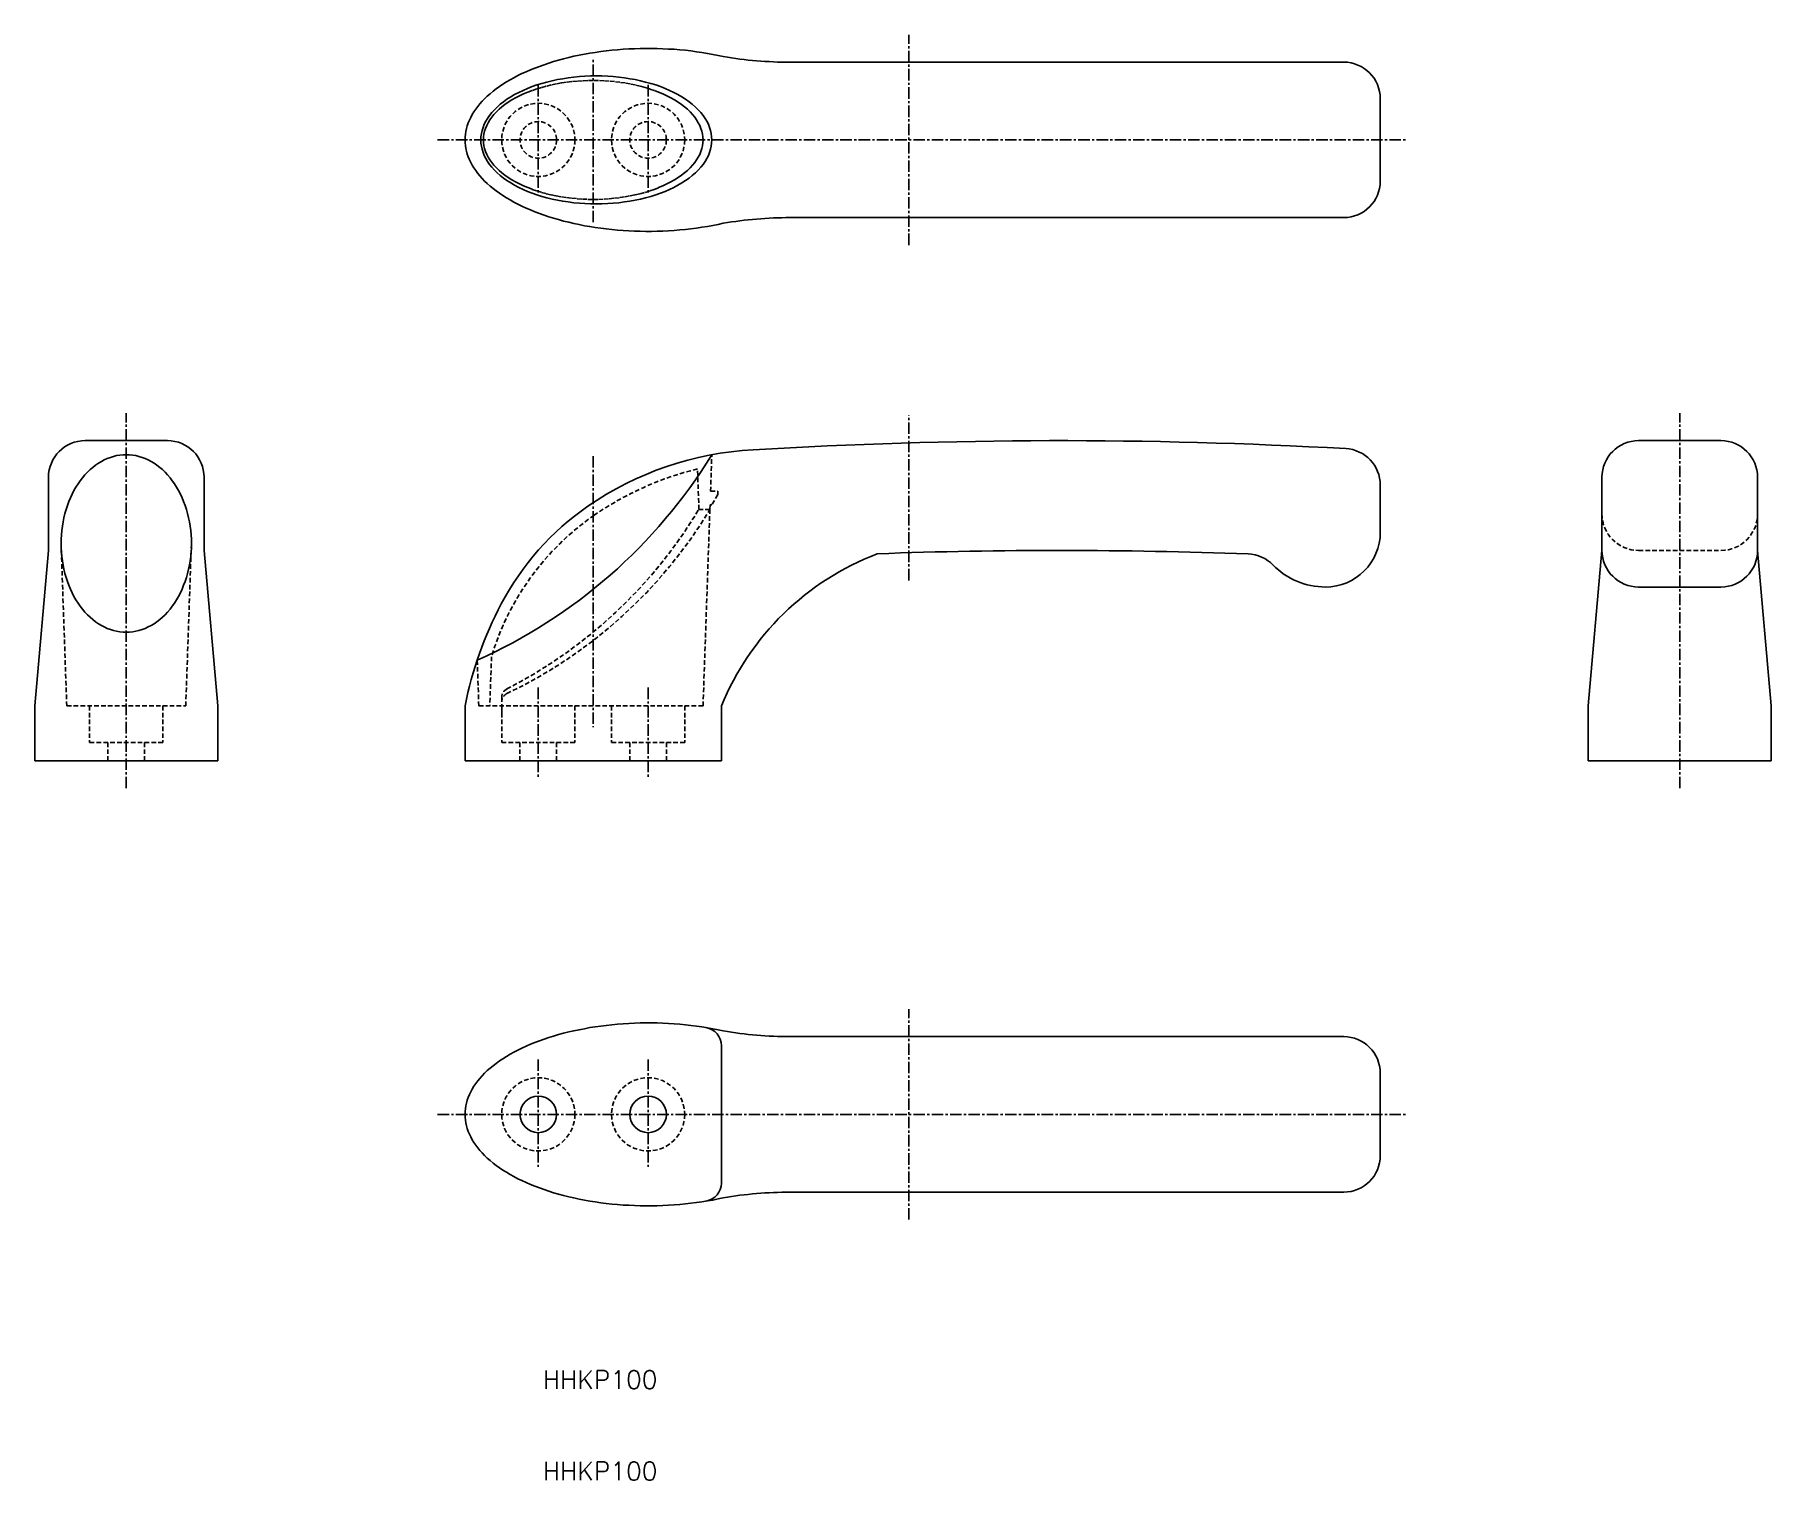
# Model space of a CAD drawing. Extents: x -46 to 144, y 10 to 168.
import ezdxf

# ---------------------------------------------------------------- set-up
doc = ezdxf.new("R2010")
doc.units = 0
doc.linetypes.add('CENTER', pattern=[2, 1.25, -0.25, 0.25, -0.25])
doc.linetypes.add('DASHED', pattern=[0.75, 0.5, -0.25])
doc.layers.get('0').update_dxf_attribs({"linetype": 'CONTINUOUS'})
doc.layers.add('CENTER', color=1, linetype='CENTER')
doc.styles.get("Standard").update_dxf_attribs({"font": 'txt.shx'})

msp = doc.modelspace()

# ---------------------------------------------------------------- linework, layer by layer
at = {"color": 7, "linetype": 'CONTINUOUS'}
for p, q in [((97.5, 165.03), (37.02, 165.03)), ((101.5, 152.03), (101.5, 161.03)), ((97.5, 148.03), (37.02, 148.03)), ((-31.02, 123.65), (-40.02, 123.65)), ((138.72, 123.65), (129.72, 123.65)), ((-44.02, 111.65), (-44.02, 119.65)), ((-27.02, 111.65), (-27.02, 119.65)), ((125.72, 111.65), (125.72, 119.65)), ((142.72, 111.65), (142.72, 119.65)), ((101.5, 113.65), (101.5, 118.79)), ((-45.52, 94.65), (-44.02, 111.65)), ((-25.52, 94.65), (-27.02, 111.65)), ((124.22, 94.65), (125.72, 111.65)), ((144.22, 94.65), (142.72, 111.65)), ((129.72, 107.65), (138.72, 107.65)), ((-45.52, 88.65), (-45.52, 94.65)), ((-25.52, 88.65), (-25.52, 94.65)), ((1.5, 88.65), (1.5, 94.65)), ((29.5, 88.65), (29.5, 94.65)), ((124.22, 88.65), (124.22, 94.65)), ((144.22, 88.65), (144.22, 94.65)), ((-45.52, 88.65), (-25.52, 88.65)), ((1.5, 88.65), (29.5, 88.65)), ((124.22, 88.65), (144.22, 88.65)), ((29.5, 57.51), (29.5, 42.49)), ((97.5, 58.5), (37.02, 58.5)), ((101.5, 45.5), (101.5, 54.5)), ((97.5, 41.5), (37.02, 41.5))]:
    msp.add_line(p, q, dxfattribs=at)
at = {"color": 3, "linetype": 'DASHED'}
for p, q in [((28.32, 118.12), (28.46, 122.11)), ((27.05, 116.12), (26.89, 120.55)), ((28.32, 118.12), (29.12, 118.12)), ((29.12, 117.77), (28.45, 116.62)), ((29.12, 118.12), (29.12, 117.77)), ((28.25, 116.12), (27.05, 116.12)), ((27.5, 94.65), (28.25, 116.12)), ((28.25, 116.12), (28.27, 116.62)), ((28.27, 116.62), (28.45, 116.62)), ((-42.02, 94.65), (-42.64, 112.27)), ((-29.02, 94.65), (-28.41, 112.27)), ((129.72, 111.65), (138.72, 111.65)), ((2.83, 99.65), (3, 94.65)), ((4.39, 100.03), (4.2, 94.65)), ((5.5, 95.6), (5.5, 93.58)), ((-42.02, 94.65), (-29.02, 94.65)), ((-39.52, 94.65), (-39.52, 90.65)), ((-31.52, 94.65), (-31.52, 90.65)), ((3, 94.65), (27.5, 94.65)), ((5.5, 94.65), (5.5, 90.65)), ((13.5, 94.65), (13.5, 90.65)), ((17.5, 94.65), (17.5, 90.65)), ((25.5, 94.65), (25.5, 90.65)), ((-39.52, 90.65), (-31.52, 90.65)), ((-37.52, 88.65), (-37.52, 90.65)), ((-33.52, 88.65), (-33.52, 90.65)), ((5.5, 90.65), (13.5, 90.65)), ((7.5, 88.65), (7.5, 90.65)), ((11.5, 88.65), (11.5, 90.65)), ((17.5, 90.65), (25.5, 90.65)), ((19.5, 88.65), (19.5, 90.65)), ((23.5, 88.65), (23.5, 90.65))]:
    msp.add_line(p, q, dxfattribs=at)
at = {"linetype": 'CONTINUOUS'}
for points in [[(29.71, 147.41, 0), (29.14, 147.28, 0), (28.56, 147.17, 0), (27.98, 147.06, 0), (27.38, 146.97, 0), (26.79, 146.88, 0), (26.18, 146.81, 0), (25.57, 146.74, 0), (24.96, 146.68, 0), (24.35, 146.63, 0), (23.73, 146.59, 0), (23.11, 146.56, 0), (22.49, 146.54, 0), (21.86, 146.53, 0), (21.24, 146.53, 0), (20.62, 146.54, 0), (20, 146.56, 0), (19.38, 146.58, 0), (18.76, 146.62, 0), (18.14, 146.67, 0), (17.53, 146.73, 0), (16.92, 146.79, 0), (16.32, 146.87, 0), (15.72, 146.95, 0), (15.12, 147.05, 0), (14.54, 147.15, 0), (13.95, 147.27, 0), (13.38, 147.39, 0), (12.82, 147.52, 0), (12.26, 147.66, 0), (11.71, 147.81, 0), (11.17, 147.96, 0), (10.64, 148.13, 0), (10.13, 148.3, 0), (9.62, 148.48, 0), (9.12, 148.67, 0), (8.64, 148.87, 0), (8.17, 149.07, 0), (7.71, 149.28, 0), (7.27, 149.5, 0), (6.84, 149.73, 0), (6.42, 149.96, 0), (6.02, 150.2, 0), (5.63, 150.44, 0), (5.26, 150.69, 0), (4.9, 150.95, 0), (4.56, 151.21, 0), (4.24, 151.47, 0), (3.93, 151.75, 0), (3.64, 152.02, 0), (3.37, 152.3, 0), (3.12, 152.59, 0), (2.88, 152.87, 0), (2.66, 153.17, 0), (2.46, 153.46, 0), (2.28, 153.76, 0), (2.12, 154.06, 0), (1.97, 154.36, 0), (1.85, 154.67, 0), (1.74, 154.97, 0), (1.66, 155.28, 0), (1.59, 155.59, 0), (1.54, 155.9, 0), (1.51, 156.22, 0), (1.5, 156.53, 0), (1.51, 156.84, 0), (1.54, 157.15, 0), (1.59, 157.46, 0), (1.66, 157.77, 0), (1.74, 158.08, 0), (1.85, 158.38, 0), (1.97, 158.69, 0), (2.12, 158.99, 0), (2.28, 159.29, 0), (2.46, 159.59, 0), (2.66, 159.89, 0), (2.88, 160.18, 0), (3.12, 160.47, 0), (3.37, 160.75, 0), (3.64, 161.03, 0), (3.93, 161.31, 0), (4.24, 161.58, 0), (4.56, 161.84, 0), (4.9, 162.11, 0), (5.26, 162.36, 0), (5.63, 162.61, 0), (6.02, 162.86, 0), (6.42, 163.09, 0), (6.84, 163.33, 0), (7.27, 163.55, 0), (7.71, 163.77, 0), (8.17, 163.98, 0), (8.64, 164.19, 0), (9.12, 164.38, 0), (9.62, 164.57, 0), (10.13, 164.75, 0), (10.64, 164.93, 0), (11.17, 165.09, 0), (11.71, 165.25, 0), (12.26, 165.4, 0), (12.82, 165.53, 0), (13.38, 165.67, 0), (13.95, 165.79, 0), (14.54, 165.9, 0), (15.12, 166, 0), (15.72, 166.1, 0), (16.32, 166.19, 0), (16.92, 166.26, 0), (17.53, 166.33, 0), (18.14, 166.38, 0), (18.76, 166.43, 0), (19.38, 166.47, 0), (20, 166.5, 0), (20.62, 166.52, 0), (21.24, 166.53, 0), (21.86, 166.53, 0), (22.49, 166.51, 0), (23.11, 166.49, 0), (23.73, 166.46, 0), (24.35, 166.43, 0), (24.96, 166.38, 0), (25.57, 166.32, 0), (26.18, 166.25, 0), (26.79, 166.17, 0), (27.38, 166.08, 0), (27.98, 165.99, 0), (28.56, 165.88, 0), (29.14, 165.77, 0), (29.71, 165.64, 0)], [(3.22, 156.53, 0), (3.23, 156.18, 0), (3.28, 155.84, 0), (3.36, 155.5, 0), (3.46, 155.16, 0), (3.6, 154.83, 0), (3.76, 154.5, 0), (3.96, 154.17, 0), (4.18, 153.85, 0), (4.43, 153.53, 0), (4.71, 153.23, 0), (5.01, 152.93, 0), (5.35, 152.64, 0), (5.7, 152.36, 0), (6.08, 152.09, 0), (6.49, 151.83, 0), (6.91, 151.58, 0), (7.36, 151.34, 0), (7.83, 151.12, 0), (8.32, 150.9, 0), (8.83, 150.71, 0), (9.35, 150.52, 0), (9.89, 150.35, 0), (10.44, 150.2, 0), (11.01, 150.06, 0), (11.59, 149.94, 0), (12.18, 149.83, 0), (12.77, 149.74, 0), (13.38, 149.66, 0), (13.99, 149.6, 0), (14.6, 149.56, 0), (15.22, 149.53, 0), (15.84, 149.53, 0), (16.46, 149.53, 0), (17.08, 149.56, 0), (17.69, 149.6, 0), (18.3, 149.66, 0), (18.91, 149.74, 0), (19.5, 149.83, 0), (20.09, 149.94, 0), (20.67, 150.06, 0), (21.23, 150.2, 0), (21.79, 150.35, 0), (22.33, 150.52, 0), (22.85, 150.71, 0), (23.36, 150.9, 0), (23.84, 151.12, 0), (24.31, 151.34, 0), (24.76, 151.58, 0), (25.19, 151.83, 0), (25.59, 152.09, 0), (25.98, 152.36, 0), (26.33, 152.64, 0), (26.66, 152.93, 0), (26.97, 153.23, 0), (27.25, 153.53, 0), (27.5, 153.85, 0), (27.72, 154.17, 0), (27.92, 154.5, 0), (28.08, 154.83, 0), (28.22, 155.16, 0), (28.32, 155.5, 0), (28.4, 155.84, 0), (28.44, 156.18, 0), (28.46, 156.53, 0), (28.44, 156.87, 0), (28.4, 157.21, 0), (28.32, 157.55, 0), (28.22, 157.89, 0), (28.08, 158.23, 0), (27.92, 158.56, 0), (27.72, 158.88, 0), (27.5, 159.21, 0), (27.25, 159.52, 0), (26.97, 159.83, 0), (26.66, 160.12, 0), (26.33, 160.42, 0), (25.98, 160.7, 0), (25.59, 160.97, 0), (25.19, 161.23, 0), (24.76, 161.48, 0), (24.31, 161.71, 0), (23.84, 161.94, 0), (23.36, 162.15, 0), (22.85, 162.35, 0), (22.33, 162.53, 0), (21.79, 162.7, 0), (21.23, 162.85, 0), (20.67, 162.99, 0), (20.09, 163.12, 0), (19.5, 163.22, 0), (18.91, 163.32, 0), (18.3, 163.39, 0), (17.69, 163.45, 0), (17.08, 163.49, 0), (16.46, 163.52, 0), (15.84, 163.53, 0), (15.22, 163.52, 0), (14.6, 163.49, 0), (13.99, 163.45, 0), (13.38, 163.39, 0), (12.77, 163.32, 0), (12.18, 163.22, 0), (11.59, 163.12, 0), (11.01, 162.99, 0), (10.44, 162.85, 0), (9.89, 162.7, 0), (9.35, 162.53, 0), (8.83, 162.35, 0), (8.32, 162.15, 0), (7.83, 161.94, 0), (7.36, 161.71, 0), (6.91, 161.48, 0), (6.49, 161.23, 0), (6.08, 160.97, 0), (5.7, 160.7, 0), (5.35, 160.42, 0), (5.01, 160.12, 0), (4.71, 159.83, 0), (4.43, 159.52, 0), (4.18, 159.21, 0), (3.96, 158.88, 0), (3.76, 158.56, 0), (3.6, 158.23, 0), (3.46, 157.89, 0), (3.36, 157.55, 0), (3.28, 157.21, 0), (3.23, 156.87, 0), (3.22, 156.53, 0)], [(29.71, 59.12, 0), (29.14, 59.24, 0), (28.56, 59.36, 0), (27.98, 59.46, 0), (27.38, 59.56, 0), (26.79, 59.64, 0), (26.18, 59.72, 0), (25.57, 59.79, 0), (24.96, 59.85, 0), (24.35, 59.9, 0), (23.73, 59.94, 0), (23.11, 59.97, 0), (22.49, 59.99, 0), (21.86, 60, 0), (21.24, 60, 0), (20.62, 59.99, 0), (20, 59.97, 0), (19.38, 59.94, 0), (18.76, 59.91, 0), (18.14, 59.86, 0), (17.53, 59.8, 0), (16.92, 59.73, 0), (16.32, 59.66, 0), (15.72, 59.57, 0), (15.12, 59.48, 0), (14.54, 59.37, 0), (13.95, 59.26, 0), (13.38, 59.14, 0), (12.82, 59.01, 0), (12.26, 58.87, 0), (11.71, 58.72, 0), (11.17, 58.56, 0), (10.64, 58.4, 0), (10.13, 58.23, 0), (9.62, 58.04, 0), (9.12, 57.86, 0), (8.64, 57.66, 0), (8.17, 57.45, 0), (7.71, 57.24, 0), (7.27, 57.03, 0), (6.84, 56.8, 0), (6.42, 56.57, 0), (6.02, 56.33, 0), (5.63, 56.09, 0), (5.26, 55.84, 0), (4.9, 55.58, 0), (4.56, 55.32, 0), (4.24, 55.05, 0), (3.93, 54.78, 0), (3.64, 54.51, 0), (3.37, 54.22, 0), (3.12, 53.94, 0), (2.88, 53.65, 0), (2.66, 53.36, 0), (2.46, 53.07, 0), (2.28, 52.77, 0), (2.12, 52.47, 0), (1.97, 52.16, 0), (1.85, 51.86, 0), (1.74, 51.55, 0), (1.66, 51.24, 0), (1.59, 50.93, 0), (1.54, 50.62, 0), (1.51, 50.31, 0), (1.5, 50, 0), (1.51, 49.69, 0), (1.54, 49.38, 0), (1.59, 49.07, 0), (1.66, 48.76, 0), (1.74, 48.45, 0), (1.85, 48.14, 0), (1.97, 47.84, 0), (2.12, 47.53, 0), (2.28, 47.23, 0), (2.46, 46.93, 0), (2.66, 46.64, 0), (2.88, 46.35, 0), (3.12, 46.06, 0), (3.37, 45.78, 0), (3.64, 45.49, 0), (3.93, 45.22, 0), (4.24, 44.95, 0), (4.56, 44.68, 0), (4.9, 44.42, 0), (5.26, 44.16, 0), (5.63, 43.91, 0), (6.02, 43.67, 0), (6.42, 43.43, 0), (6.84, 43.2, 0), (7.27, 42.97, 0), (7.71, 42.76, 0), (8.17, 42.55, 0), (8.64, 42.34, 0), (9.12, 42.14, 0), (9.62, 41.96, 0), (10.13, 41.77, 0), (10.64, 41.6, 0), (11.17, 41.44, 0), (11.71, 41.28, 0), (12.26, 41.13, 0), (12.82, 40.99, 0), (13.38, 40.86, 0), (13.95, 40.74, 0), (14.54, 40.63, 0), (15.12, 40.52, 0), (15.72, 40.43, 0), (16.32, 40.34, 0), (16.92, 40.27, 0), (17.53, 40.2, 0), (18.14, 40.14, 0), (18.76, 40.09, 0), (19.38, 40.06, 0), (20, 40.03, 0), (20.62, 40.01, 0), (21.24, 40, 0), (21.86, 40, 0), (22.49, 40.01, 0), (23.11, 40.03, 0), (23.73, 40.06, 0), (24.35, 40.1, 0), (24.96, 40.15, 0), (25.57, 40.21, 0), (26.18, 40.28, 0), (26.79, 40.36, 0), (27.38, 40.44, 0), (27.98, 40.54, 0), (28.56, 40.64, 0), (29.14, 40.76, 0), (29.71, 40.88, 0)]]:
    msp.add_polyline3d(points, dxfattribs=at)
at = {"color": 3, "linetype": 'DASHED'}
msp.add_polyline3d([(3.5, 156.53, 0), (3.51, 156.21, 0), (3.56, 155.89, 0), (3.63, 155.57, 0), (3.73, 155.26, 0), (3.86, 154.95, 0), (4.02, 154.64, 0), (4.2, 154.34, 0), (4.41, 154.04, 0), (4.65, 153.75, 0), (4.92, 153.46, 0), (5.21, 153.19, 0), (5.52, 152.91, 0), (5.86, 152.66, 0), (6.22, 152.4, 0), (6.61, 152.16, 0), (7.01, 151.93, 0), (7.44, 151.71, 0), (7.89, 151.5, 0), (8.35, 151.31, 0), (8.83, 151.12, 0), (9.33, 150.95, 0), (9.84, 150.79, 0), (10.37, 150.65, 0), (10.91, 150.52, 0), (11.46, 150.41, 0), (12.02, 150.31, 0), (12.58, 150.22, 0), (13.16, 150.15, 0), (13.74, 150.1, 0), (14.32, 150.06, 0), (14.91, 150.03, 0), (15.5, 150.03, 0), (16.09, 150.03, 0), (16.68, 150.06, 0), (17.26, 150.1, 0), (17.84, 150.15, 0), (18.42, 150.22, 0), (18.98, 150.31, 0), (19.54, 150.41, 0), (20.09, 150.52, 0), (20.63, 150.65, 0), (21.16, 150.79, 0), (21.67, 150.95, 0), (22.17, 151.12, 0), (22.65, 151.31, 0), (23.11, 151.5, 0), (23.56, 151.71, 0), (23.99, 151.93, 0), (24.39, 152.16, 0), (24.78, 152.4, 0), (25.14, 152.66, 0), (25.48, 152.91, 0), (25.79, 153.19, 0), (26.08, 153.46, 0), (26.35, 153.75, 0), (26.59, 154.04, 0), (26.8, 154.34, 0), (26.98, 154.64, 0), (27.14, 154.95, 0), (27.27, 155.26, 0), (27.37, 155.57, 0), (27.44, 155.89, 0), (27.49, 156.21, 0), (27.5, 156.53, 0), (27.49, 156.85, 0), (27.44, 157.16, 0), (27.37, 157.48, 0), (27.27, 157.79, 0), (27.14, 158.11, 0), (26.98, 158.41, 0), (26.8, 158.72, 0), (26.59, 159.01, 0), (26.35, 159.31, 0), (26.08, 159.59, 0), (25.79, 159.87, 0), (25.48, 160.14, 0), (25.14, 160.4, 0), (24.78, 160.65, 0), (24.39, 160.89, 0), (23.99, 161.12, 0), (23.56, 161.34, 0), (23.11, 161.55, 0), (22.65, 161.75, 0), (22.17, 161.93, 0), (21.67, 162.1, 0), (21.16, 162.26, 0), (20.63, 162.4, 0), (20.09, 162.53, 0), (19.54, 162.65, 0), (18.98, 162.75, 0), (18.42, 162.83, 0), (17.84, 162.9, 0), (17.26, 162.96, 0), (16.68, 163, 0), (16.09, 163.02, 0), (15.5, 163.03, 0), (14.91, 163.02, 0), (14.32, 163, 0), (13.74, 162.96, 0), (13.16, 162.9, 0), (12.58, 162.83, 0), (12.02, 162.75, 0), (11.46, 162.65, 0), (10.91, 162.53, 0), (10.37, 162.4, 0), (9.84, 162.26, 0), (9.33, 162.1, 0), (8.83, 161.93, 0), (8.35, 161.75, 0), (7.89, 161.55, 0), (7.44, 161.34, 0), (7.01, 161.12, 0), (6.61, 160.89, 0), (6.22, 160.65, 0), (5.86, 160.4, 0), (5.52, 160.14, 0), (5.21, 159.87, 0), (4.92, 159.59, 0), (4.65, 159.31, 0), (4.41, 159.01, 0), (4.2, 158.72, 0), (4.02, 158.41, 0), (3.86, 158.11, 0), (3.73, 157.79, 0), (3.63, 157.48, 0), (3.56, 157.16, 0), (3.51, 156.85, 0), (3.5, 156.53, 0)], dxfattribs=at)
at = {"color": 7, "linetype": 'CONTINUOUS'}
msp.add_polyline3d([(-35.52, 122.11, 0), (-35.87, 122.1, 0), (-36.22, 122.07, 0), (-36.57, 122.01, 0), (-36.91, 121.93, 0), (-37.25, 121.82, 0), (-37.59, 121.7, 0), (-37.92, 121.55, 0), (-38.24, 121.38, 0), (-38.56, 121.18, 0), (-38.88, 120.97, 0), (-39.18, 120.73, 0), (-39.48, 120.48, 0), (-39.76, 120.21, 0), (-40.04, 119.91, 0), (-40.3, 119.6, 0), (-40.55, 119.27, 0), (-40.79, 118.93, 0), (-41.02, 118.57, 0), (-41.24, 118.19, 0), (-41.44, 117.8, 0), (-41.63, 117.4, 0), (-41.8, 116.99, 0), (-41.95, 116.56, 0), (-42.1, 116.13, 0), (-42.22, 115.68, 0), (-42.33, 115.23, 0), (-42.42, 114.77, 0), (-42.5, 114.31, 0), (-42.56, 113.84, 0), (-42.6, 113.36, 0), (-42.63, 112.89, 0), (-42.64, 112.41, 0), (-42.63, 111.94, 0), (-42.6, 111.46, 0), (-42.56, 110.99, 0), (-42.5, 110.52, 0), (-42.42, 110.06, 0), (-42.33, 109.6, 0), (-42.22, 109.14, 0), (-42.1, 108.7, 0), (-41.95, 108.27, 0), (-41.8, 107.84, 0), (-41.63, 107.43, 0), (-41.44, 107.02, 0), (-41.24, 106.63, 0), (-41.02, 106.26, 0), (-40.79, 105.9, 0), (-40.55, 105.55, 0), (-40.3, 105.22, 0), (-40.04, 104.91, 0), (-39.76, 104.62, 0), (-39.48, 104.35, 0), (-39.18, 104.09, 0), (-38.88, 103.86, 0), (-38.56, 103.64, 0), (-38.24, 103.45, 0), (-37.92, 103.28, 0), (-37.59, 103.13, 0), (-37.25, 103, 0), (-36.91, 102.9, 0), (-36.57, 102.82, 0), (-36.22, 102.76, 0), (-35.87, 102.72, 0), (-35.52, 102.71, 0), (-35.17, 102.72, 0), (-34.82, 102.76, 0), (-34.48, 102.82, 0), (-34.13, 102.9, 0), (-33.79, 103, 0), (-33.46, 103.13, 0), (-33.12, 103.28, 0), (-32.8, 103.45, 0), (-32.48, 103.64, 0), (-32.17, 103.86, 0), (-31.86, 104.09, 0), (-31.57, 104.35, 0), (-31.28, 104.62, 0), (-31.01, 104.91, 0), (-30.74, 105.22, 0), (-30.49, 105.55, 0), (-30.25, 105.9, 0), (-30.02, 106.26, 0), (-29.81, 106.63, 0), (-29.61, 107.02, 0), (-29.42, 107.43, 0), (-29.25, 107.84, 0), (-29.09, 108.27, 0), (-28.95, 108.7, 0), (-28.82, 109.14, 0), (-28.71, 109.6, 0), (-28.62, 110.06, 0), (-28.54, 110.52, 0), (-28.48, 110.99, 0), (-28.44, 111.46, 0), (-28.41, 111.94, 0), (-28.41, 112.41, 0), (-28.41, 112.89, 0), (-28.44, 113.36, 0), (-28.48, 113.84, 0), (-28.54, 114.31, 0), (-28.62, 114.77, 0), (-28.71, 115.23, 0), (-28.82, 115.68, 0), (-28.95, 116.13, 0), (-29.09, 116.56, 0), (-29.25, 116.99, 0), (-29.42, 117.4, 0), (-29.61, 117.8, 0), (-29.81, 118.19, 0), (-30.02, 118.57, 0), (-30.25, 118.93, 0), (-30.49, 119.27, 0), (-30.74, 119.6, 0), (-31.01, 119.91, 0), (-31.28, 120.21, 0), (-31.57, 120.48, 0), (-31.86, 120.73, 0), (-32.17, 120.97, 0), (-32.48, 121.18, 0), (-32.8, 121.38, 0), (-33.12, 121.55, 0), (-33.46, 121.7, 0), (-33.79, 121.82, 0), (-34.13, 121.93, 0), (-34.48, 122.01, 0), (-34.82, 122.07, 0), (-35.17, 122.1, 0), (-35.52, 122.11, 0)], dxfattribs=at)
at = {"color": 3, "linetype": 'DASHED'}
for centre, radius in [((9.5, 156.53), 4), ((21.5, 156.53), 4), ((9.5, 156.53), 2), ((21.5, 156.53), 2), ((9.5, 50), 4), ((21.5, 50), 4)]:
    msp.add_circle(centre, radius, dxfattribs=at)
at = {"color": 7, "linetype": 'CONTINUOUS'}
for centre in [(9.5, 50), (21.5, 50)]:
    msp.add_circle(centre, 2, dxfattribs=at)
for centre, radius, start, end in [((37.02, 208.57), 43.55, 260.3383, 270), ((97.5, 161.03), 4, 0, 90), ((97.5, 152.03), 4, 270, 0), ((37.02, 104.48), 43.55, 90, 99.6617), ((-40.02, 119.65), 4, 90, 180), ((-31.02, 119.65), 4, 0, 90), ((66.49, -438.15), 561.8, 86.8135, 93.4191), ((129.72, 119.65), 4, 90, 180), ((138.72, 119.65), 4, 0, 90), ((-20.51, 152.13), 57.43, 293.968, 328.4886), ((34.84, 87.7), 35, 93.0253, 124.6907), ((97.5, 118.79), 4, 0, 86.8135), ((31.99, 91.81), 30, 124.6907, 152.2018), ((95.5, 113.65), 6, 270, 0), ((57.26, 83.27), 30, 110.9443, 157.707), ((66.49, -438.15), 549.8, 87.8561, 92.0806), ((86.91, 107.27), 4, 44.307, 87.8561), ((95.5, 115.65), 8, 224.307, 270), ((129.72, 111.65), 4, 180, 270), ((138.72, 111.65), 4, 270, 0), ((41.78, 86.65), 41.07, 152.2018, 168.7641), ((37.02, 102.05), 43.55, 260.3383, 270), ((97.5, 54.5), 4, 0, 90), ((97.5, 45.5), 4, 270, 0), ((37.02, -2.05), 43.55, 90, 99.6617)]:
    msp.add_arc(centre, radius, start, end, dxfattribs=at)
at = {"color": 3, "linetype": 'DASHED'}
for centre, radius, start, end in [((34.84, 87.7), 33.8, 103.5891, 124.6907), ((-17.82, 143.07), 52.33, 297.1423, 329.0136), ((-16.33, 142.97), 52.04, 295.4892, 328.9304), ((31.99, 91.81), 28.8, 124.6907, 163.4193), ((129.72, 115.65), 4, 180, 270), ((138.72, 115.65), 4, 270, 0), ((6.5, 95.6), 1, 116.2176, 180), ((6.5, 95.09), 1, 115.4892, 180)]:
    msp.add_arc(centre, radius, start, end, dxfattribs=at)
at = {"linetype": 'CONTINUOUS'}
for centre, start, end in [((27.5, 57.51), 0, 80.5303), ((27.5, 42.49), 279.4697, 0)]:
    msp.add_arc(centre, 2, start, end, dxfattribs=at)
at = {"layer": 'CENTER', "color": 1, "linetype": 'CENTER'}
for p, q in [((50, 145.03), (50, 168.03)), ((15.5, 147.53), (15.5, 165.53)), ((9.5, 162.53), (9.5, 150.53)), ((21.5, 162.53), (21.5, 150.53)), ((-1.5, 156.53), (104.5, 156.53)), ((-35.52, 85.65), (-35.52, 126.65)), ((50, 108.38), (50, 126.41)), ((134.22, 85.65), (134.22, 126.65)), ((15.5, 121.95), (15.5, 92.32)), ((9.5, 96.65), (9.5, 86.65)), ((21.5, 96.65), (21.5, 86.65)), ((50, 38.5), (50, 61.5)), ((9.5, 56), (9.5, 44)), ((21.5, 56), (21.5, 44)), ((-1.5, 50), (104.5, 50))]:
    msp.add_line(p, q, dxfattribs=at)

# ---------------------------------------------------------------- texts
at = {"color": 7, "linetype": 'CONTINUOUS'}
for p in [(10, 20), (10, 10)]:
    msp.add_text('HHKP100', height=2, dxfattribs=at).set_placement(p)

doc.saveas('drawing.dxf')
